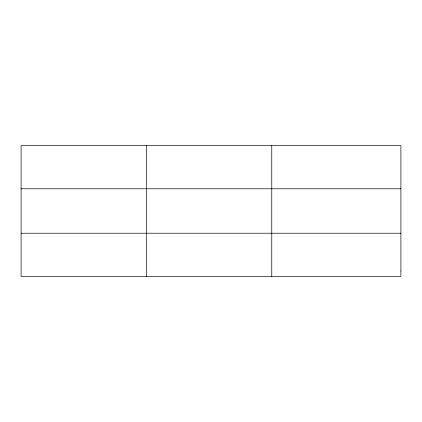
<?xml version="1.0" encoding="UTF-8"?>
<svg xmlns="http://www.w3.org/2000/svg" width="422" height="422" viewBox="0 0 422 422"><rect width="100%" height="100%" fill="white"/><g stroke="black" fill="none" stroke-linecap="round" stroke-linejoin="round"><path stroke-width="0.63" d="M146.434 145.643L146.434 276.357M271.768 145.643L271.768 276.357M21.1 188.776L400.9 188.776M21.1 233.224L400.9 233.224M400.9 270.966L400.9 276.357L21.1 276.357L21.1 145.643L400.9 145.643L400.9 270.966"/></g></svg>
